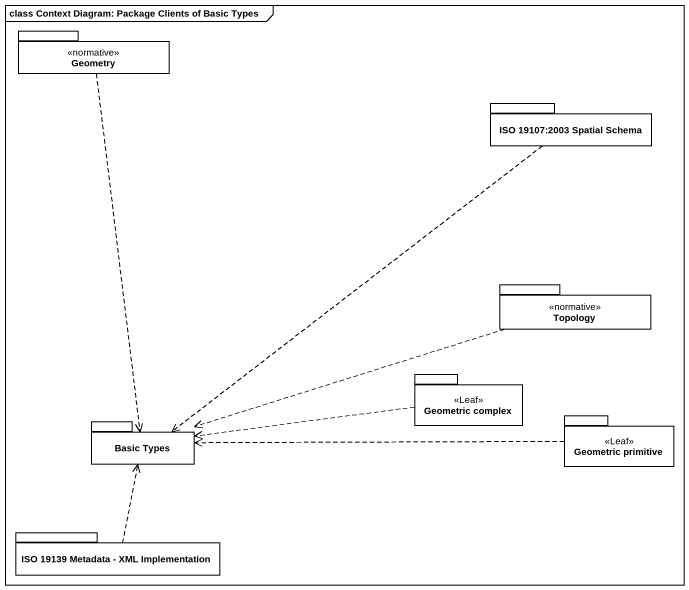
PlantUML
@startuml
mainframe class Context Diagram: Package Clients of Basic Types
package Geometry <<normative>> {
}
package "ISO 19107:2003 Spatial Schema" as ISO_19107_2003_Spatial {
}
package Topology <<normative>> {
}
package "Geometric complex" as Geometric_complex <<Leaf>> {
}
package "Geometric primitive" as Geometric_primitive <<Leaf>> {
}
package "Basic Types" as Basic_Types {
}
package "ISO 19139 Metadata - XML Implementation" as ISO_19139_Metadata_XML {
}
Geometry ..> Basic_Types
ISO_19107_2003_Spatial ..> Basic_Types
Topology .left.> Basic_Types
Geometric_complex .left.> Basic_Types
Geometric_primitive .left.> Basic_Types
ISO_19139_Metadata_XML .up.> Basic_Types
@enduml
